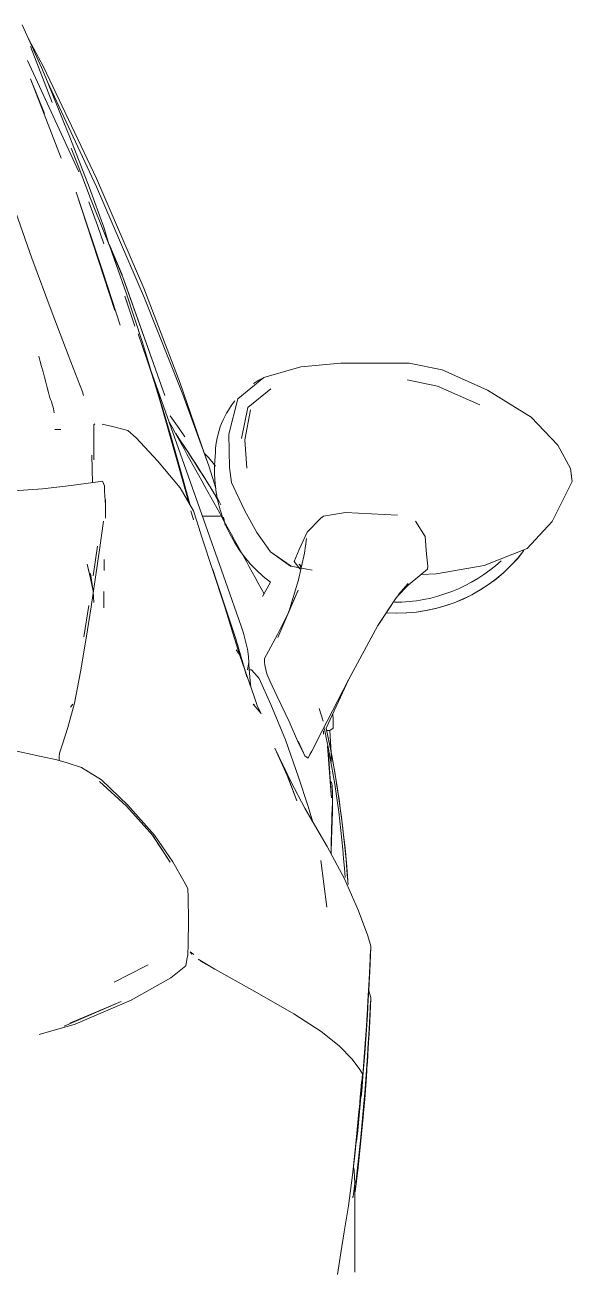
# Model space of a CAD drawing. Header units: millimetres. Extents: x -50912 to 58751, y -45352 to 5553.
# Drawn here: x 51141 to 51471, y 716 to 1465 of the extents above; entities that cross this region are included whole.
import ezdxf

# ---------------------------------------------------------------- set-up
doc = ezdxf.new("R2010")
doc.units = ezdxf.units.MM
doc.layers.add('A-GENM', color=13, linetype='Continuous', lineweight=9)
doc.layers.add('G-IMPT', color=8, linetype='Continuous', lineweight=9)

# ---------------------------------------------------------------- blocks, each defined once
blk = doc.blocks.new('CRT_Fiat Punto - Punto_dwg-985961-E')
at = {"layer": 'G-IMPT'}
for p, q in [((-43153.42, 1439.78), (-43165.13, 1465.35)), ((-43152.31, 1440.18), (-43161.31, 1457.01)), ((-43160.17, 1452.4), (-43146.95, 1418.57)), ((-43161.8, 1443.96), (-43131.04, 1376.9)), ((-43149.81, 1430.99), (-43153.42, 1439.78)), ((-43120.33, 1372.94), (-43152.31, 1440.18)), ((-43151.62, 1412), (-43160.11, 1432.9)), ((-43160.11, 1432.9), (-43141.63, 1385.18)), ((-43120.33, 1367.79), (-43149.84, 1430.99)), ((-43149.81, 1430.99), (-43139.91, 1406.59)), ((-43136.4, 1397.84), (-43139.91, 1406.59)), ((-43134.89, 1394.08), (-43136.4, 1397.84)), ((-43124.6, 1367.19), (-43134.89, 1394.08)), ((-43135.57, 1391.04), (-43131.46, 1380.49)), ((-43129.24, 1374.72), (-43131.46, 1380.49)), ((-43123.94, 1360.89), (-43129.24, 1374.72)), ((-43091.81, 1306.76), (-43120.33, 1372.94)), ((-43109.28, 1293.36), (-43132.48, 1364.68)), ((-43116.42, 1316.05), (-43132.48, 1364.68)), ((-43115.84, 1343.59), (-43124.6, 1367.19)), ((-43091.43, 1300.79), (-43120.33, 1367.79)), ((-43119.81, 1344.62), (-43124.89, 1358.82)), ((-43114.91, 1338.36), (-43123.94, 1360.89)), ((-43159.35, 1324.87), (-43168.97, 1352.43)), ((-43115.83, 1333.5), (-43119.81, 1344.62)), ((-43115.84, 1343.59), (-43112.82, 1333.42)), ((-43114.91, 1338.36), (-43112.32, 1331.92)), ((-43104.38, 1313.44), (-43112.87, 1333.42)), ((-43104.9, 1314.9), (-43112.79, 1333.42)), ((-43104.38, 1313.44), (-43112.77, 1333.42)), ((-43109.69, 1324.42), (-43112.32, 1331.92)), ((-43147.1, 1292.08), (-43159.35, 1324.87)), ((-43102.51, 1304.02), (-43109.69, 1324.42)), ((-43116.42, 1316.05), (-43106.08, 1284.5)), ((-43104.38, 1313.44), (-43102.99, 1309.58)), ((-43104.38, 1313.44), (-43079.09, 1242.27)), ((-43102.99, 1309.58), (-43079.09, 1242.27)), ((-43092.6, 1274.1), (-43102.51, 1304.02)), ((-43091.81, 1306.76), (-43069.94, 1249.69)), ((-43097.15, 1283.92), (-43103.31, 1302.05)), ((-43103.31, 1302.05), (-43101.92, 1298.07)), ((-43091.43, 1300.79), (-43068.43, 1242.87)), ((-43135.75, 1262.5), (-43147.1, 1292.08)), ((-43090.08, 1264.19), (-43095.17, 1279.3)), ((-43081.79, 1238.02), (-43092.6, 1274.1)), ((-43128.86, 1244.52), (-43135.75, 1262.5)), ((-43083.01, 1242.91), (-43090.08, 1264.19)), ((-42997.37, 1259.48), (-43019.48, 1253.07)), ((-42997.37, 1259.48), (-43019.48, 1253.07)), ((-42997.37, 1259.48), (-42973.24, 1261.62)), ((-42997.37, 1259.48), (-42973.24, 1261.62)), ((-42973.24, 1261.62), (-42950.37, 1261.62)), ((-42973.24, 1261.62), (-42950.37, 1261.62)), ((-42950.37, 1261.62), (-42932.02, 1261.62)), ((-42950.37, 1261.62), (-42932.02, 1261.62)), ((-42912.17, 1257.6), (-42932.02, 1261.62)), ((-42912.17, 1257.6), (-42932.02, 1261.62)), ((-43087.76, 1257.95), (-43067.54, 1200.63)), ((-43035.32, 1240.26), (-43019.48, 1253.07)), ((-43035.32, 1240.26), (-43019.48, 1253.07)), ((-42914.88, 1247.84), (-42933.26, 1251.57)), ((-42884.77, 1245.53), (-42912.17, 1257.6)), ((-42884.77, 1245.53), (-42912.17, 1257.6)), ((-43128.25, 1242.27), (-43128.86, 1244.52)), ((-43069.94, 1249.69), (-43055.22, 1207.15)), ((-43029.1, 1235.01), (-43015.27, 1246.19)), ((-42889.49, 1236.65), (-42914.88, 1247.84)), ((-42858.64, 1229.2), (-42884.77, 1245.53)), ((-42858.64, 1229.2), (-42884.77, 1245.53)), ((-43075.23, 1216.56), (-43083.01, 1242.91)), ((-43072.36, 1205.01), (-43081.79, 1238.02)), ((-43068.43, 1242.87), (-43052.7, 1199.83)), ((-43035.32, 1240.26), (-43040.59, 1218.89)), ((-43035.32, 1240.26), (-43040.59, 1218.89)), ((-43075.95, 1230), (-43070.64, 1222.4)), ((-43029.1, 1235.01), (-43033, 1216.26)), ((-43031.1, 1215.6), (-43027.55, 1233.7)), ((-42858.64, 1229.2), (-42842.55, 1212.36)), ((-42858.64, 1229.2), (-42842.55, 1212.36)), ((-43121.87, 1224.52), (-43121.42, 1225.23)), ((-43121.87, 1221.25), (-43121.87, 1224.52)), ((-43121.87, 1221.25), (-43121.87, 1213.46)), ((-43116.99, 1224.98), (-43110.73, 1223.48)), ((-43104.53, 1221.98), (-43110.73, 1223.48)), ((-43101.55, 1221.26), (-43104.53, 1221.98)), ((-43096.51, 1216.65), (-43101.55, 1221.26)), ((-43070.64, 1222.4), (-43067.18, 1217.44)), ((-43121.87, 1203.41), (-43121.87, 1213.46)), ((-43083.58, 1202.93), (-43096.51, 1216.65)), ((-43068.41, 1192.36), (-43075.23, 1216.56)), ((-43040.59, 1218.89), (-43040.19, 1198.81)), ((-43040.59, 1218.89), (-43040.19, 1198.81)), ((-43031.1, 1215.6), (-43029.74, 1198.54)), ((-43122.84, 1189.74), (-43123.16, 1206.4)), ((-43052.91, 1204.87), (-43055.3, 1207.38)), ((-43055.22, 1207.15), (-43054.25, 1204.06)), ((-42834.86, 1198.33), (-42842.55, 1212.36)), ((-42834.86, 1198.33), (-42842.55, 1212.36)), ((-43069.87, 1186.58), (-43083.58, 1202.93)), ((-43072.36, 1205.01), (-43066.57, 1184.33)), ((-43067.54, 1200.63), (-43042.68, 1130.18)), ((-43050.15, 1201.57), (-43052.91, 1204.87)), ((-43052.7, 1199.83), (-43048.5, 1186.53)), ((-43048.71, 1199.66), (-43050.15, 1201.57)), ((-43040.19, 1198.81), (-43038.99, 1189.84)), ((-43040.19, 1198.81), (-43038.99, 1189.84)), ((-43064.23, 1177.53), (-43068.41, 1192.36)), ((-42834.86, 1198.33), (-42833.91, 1190.44)), ((-42834.86, 1198.33), (-42833.91, 1190.44)), ((-43152.87, 1186.04), (-43170.08, 1184.83)), ((-43135.66, 1188), (-43152.87, 1186.04)), ((-43122.31, 1189.81), (-43135.66, 1188)), ((-43116.65, 1190.58), (-43122.31, 1189.81)), ((-43115.54, 1187.94), (-43116.65, 1190.58)), ((-43115.54, 1184.71), (-43115.54, 1187.94)), ((-43114.83, 1176.26), (-43115.54, 1184.71)), ((-43061.95, 1172.75), (-43069.87, 1186.58)), ((-43064.73, 1177.6), (-43066.57, 1184.33)), ((-43036.17, 1183.86), (-43038.99, 1189.84)), ((-43036.17, 1183.86), (-43038.99, 1189.84)), ((-43030.94, 1172.75), (-43036.17, 1183.86)), ((-43030.94, 1172.75), (-43036.17, 1183.86)), ((-42838.13, 1182), (-42833.91, 1190.44)), ((-42838.13, 1182), (-42833.91, 1190.44)), ((-43114.83, 1176.26), (-43114.83, 1179.53)), ((-43114.83, 1176.26), (-43114.83, 1168.47)), ((-43114.83, 1176.26), (-43114.83, 1168.47)), ((-43063.85, 1176.27), (-43064.23, 1177.53)), ((-42845.97, 1166.31), (-42838.13, 1182)), ((-42845.97, 1166.31), (-42838.13, 1182)), ((-43063.44, 1172.85), (-43061.94, 1167.45)), ((-43061.95, 1172.75), (-43059.92, 1166.52)), ((-43049.87, 1169.53), (-43056.57, 1169.53)), ((-43045.68, 1169.53), (-43049.87, 1169.53)), ((-43042.93, 1164.18), (-43043.8, 1169.06)), ((-43043.8, 1169.06), (-43043.41, 1167.16)), ((-43023.86, 1159.73), (-43030.94, 1172.75)), ((-43023.86, 1159.73), (-43030.94, 1172.75)), ((-42985.32, 1168.29), (-42983.65, 1169.63)), ((-42983.65, 1169.63), (-42970.41, 1171.89)), ((-42954.76, 1170.97), (-42970.41, 1171.89)), ((-42954.76, 1170.97), (-42939.14, 1170.2)), ((-43116.21, 1166.65), (-43118.34, 1150.63)), ((-43059.92, 1166.52), (-43056.63, 1156.38)), ((-42985.32, 1168.29), (-42993.51, 1159.94)), ((-42928.3, 1166.64), (-42922.45, 1157.33)), ((-42861, 1150.08), (-42845.97, 1166.31)), ((-42861, 1150.08), (-42845.97, 1166.31)), ((-43056.63, 1156.38), (-43050.38, 1137.55)), ((-43023.86, 1159.73), (-43015.46, 1148.02)), ((-43023.86, 1159.73), (-43015.46, 1148.02)), ((-42998.2, 1149.51), (-42993.51, 1159.94)), ((-42995.01, 1147.41), (-42993.88, 1156.21)), ((-42994.42, 1151.56), (-42993.88, 1156.21)), ((-42922.45, 1157.33), (-42921.52, 1146.81)), ((-43122.32, 1133.75), (-43119.77, 1151.44)), ((-43118.34, 1150.63), (-43120.91, 1132.92)), ((-43003.43, 1139.58), (-43015.46, 1148.02)), ((-43015.46, 1148.02), (-43003.15, 1139.47)), ((-43015.46, 1148.02), (-43003.15, 1139.47)), ((-42998.2, 1149.51), (-43001.36, 1142.38)), ((-42995.01, 1147.41), (-42998.78, 1131.28)), ((-42921.52, 1146.81), (-42920.88, 1139.55)), ((-42886.78, 1139.97), (-42861, 1150.08)), ((-42886.78, 1139.97), (-42861, 1150.08)), ((-43123.86, 1131.99), (-43125.87, 1140.66)), ((-43125.87, 1140.66), (-43123.86, 1132.62)), ((-43115.75, 1136.86), (-43115.66, 1143.53)), ((-43115.75, 1136.86), (-43115.68, 1141.92)), ((-43115.66, 1143.53), (-43115.68, 1141.92)), ((-43003.43, 1139.58), (-43003.15, 1139.47)), ((-43003.15, 1139.47), (-42990.47, 1137.11)), ((-43003.15, 1139.47), (-42997.13, 1138.35)), ((-42997.91, 1137.94), (-43001.36, 1142.38)), ((-42997.14, 1138.32), (-42998.24, 1140.64)), ((-42996.91, 1139.29), (-42998.24, 1140.64)), ((-42921.01, 1137.76), (-42920.88, 1139.55)), ((-42915.69, 1134.95), (-42886.78, 1139.97)), ((-42915.69, 1134.95), (-42886.78, 1139.97)), ((-43122.35, 1124.36), (-43123.86, 1135.13)), ((-43122.35, 1124.2), (-43123.86, 1135.13)), ((-43122.35, 1124.36), (-43123.86, 1131.99)), ((-43120.91, 1132.92), (-43123.61, 1114.97)), ((-43043.23, 1115.57), (-43050.38, 1137.55)), ((-43048.41, 1131.86), (-43050.36, 1137.55)), ((-43040.58, 1108.39), (-43048.41, 1131.86)), ((-43004.59, 1112.03), (-42998.78, 1131.28)), ((-42997.91, 1137.94), (-42997.28, 1137.71)), ((-42932.67, 1128.06), (-42925.65, 1133.88)), ((-42925.65, 1133.88), (-42921.01, 1137.76)), ((-42915.69, 1134.95), (-42924.82, 1134.57)), ((-42915.69, 1134.95), (-42924.82, 1134.57)), ((-43121.85, 1117.54), (-43122.35, 1124.2)), ((-43115.94, 1114.44), (-43115.89, 1124.18)), ((-43042.68, 1130.18), (-43033.25, 1103.45)), ((-43004.73, 1111.72), (-42998.8, 1125.09)), ((-43004.59, 1112.03), (-42998.8, 1125.09)), ((-42939.92, 1120.38), (-42932.74, 1129)), ((-42939.28, 1121.18), (-42932.67, 1128.06)), ((-42932.74, 1129), (-42938.37, 1122.35)), ((-43121.85, 1118.79), (-43121.85, 1117.54)), ((-42950.83, 1103.75), (-42939.97, 1120.38)), ((-42939.97, 1120.38), (-42950.76, 1103.94)), ((-42950.76, 1103.94), (-42939.92, 1120.38)), ((-43127.98, 1097.03), (-43125.01, 1115.81)), ((-43123.61, 1114.97), (-43126.59, 1096.19)), ((-43038.17, 1099.15), (-43043.23, 1115.57)), ((-43004.59, 1112.03), (-43011.41, 1098.44)), ((-43004.38, 1112.68), (-43011.05, 1096.48)), ((-43011.05, 1096.48), (-43004.59, 1112.03)), ((-43004.59, 1112.03), (-43004.73, 1111.72)), ((-43004.38, 1112.68), (-43004.59, 1112.03)), ((-43036.49, 1095.75), (-43040.58, 1108.39)), ((-43031.96, 1099.76), (-43033.25, 1103.45)), ((-42950.83, 1103.75), (-42968.53, 1071.03)), ((-43126.59, 1096.19), (-43129.96, 1075.95)), ((-43033.96, 1085.65), (-43038.17, 1099.15)), ((-43034.6, 1089.45), (-43036.49, 1095.75)), ((-43031.52, 1098.39), (-43031.96, 1099.76)), ((-43029.31, 1089.56), (-43031.52, 1098.39)), ((-43016.79, 1088.36), (-43011.41, 1098.44)), ((-43033.38, 1085.02), (-43036.24, 1089.09)), ((-43035.8, 1088.82), (-43036.24, 1089.09)), ((-43034.6, 1089.45), (-43031.22, 1077.91)), ((-43029.18, 1088.27), (-43029.31, 1089.56)), ((-43028.86, 1084.88), (-43029.18, 1088.27)), ((-43019.2, 1083.91), (-43016.79, 1088.36)), ((-43033.96, 1085.65), (-43029.38, 1072.46)), ((-43033.38, 1085.02), (-43029.81, 1072.8)), ((-43029.5, 1077.13), (-43028.56, 1081.54)), ((-43029.23, 1078.28), (-43028.56, 1081.54)), ((-43028.56, 1081.54), (-43028.86, 1084.88)), ((-43028.55, 1080.43), (-43028.56, 1081.54)), ((-43028.37, 1077.38), (-43028.55, 1080.43)), ((-43019.1, 1081.94), (-43019.2, 1083.91)), ((-43019, 1079.96), (-43019.1, 1081.94)), ((-43017.67, 1074.62), (-43019, 1079.96)), ((-43133.65, 1057.09), (-43129.96, 1075.95)), ((-43031.03, 1077.22), (-43031.22, 1077.91)), ((-43029.5, 1077.13), (-43029.23, 1078.28)), ((-43025.51, 1061.57), (-43029.38, 1072.46)), ((-43027.57, 1068.22), (-43028.37, 1077.38)), ((-43027.92, 1077.13), (-43026.98, 1077.13)), ((-43022.38, 1071.91), (-43026.98, 1077.13)), ((-43015.36, 1056.25), (-43022.38, 1071.91)), ((-43015.95, 1070.49), (-43017.67, 1074.62)), ((-43027.49, 1067.15), (-43027.57, 1068.22)), ((-43011.51, 1061.01), (-43015.95, 1070.49)), ((-42984.64, 1039.93), (-42968.53, 1071.03)), ((-43137.56, 1042.43), (-43133.65, 1057.09)), ((-43135.99, 1054.67), (-43134.54, 1056.34)), ((-43021.23, 1050.89), (-43025.89, 1056.51)), ((-43025.89, 1056.51), (-43025.27, 1056.12)), ((-43025.51, 1061.57), (-43023.46, 1055.01)), ((-43006.5, 1034.86), (-43015.36, 1056.25)), ((-43004.22, 1045.99), (-43011.51, 1061.01)), ((-43021.23, 1050.89), (-43023.46, 1055.01)), ((-42986.28, 1053.87), (-42983.88, 1046.09)), ((-42977.9, 1047.46), (-42978.07, 1050.44)), ((-43140.83, 1032.25), (-43137.56, 1042.43)), ((-42998.59, 1032.99), (-43004.22, 1045.99)), ((-42983.29, 1042.54), (-42983.19, 1041.93)), ((-42977.91, 1041.93), (-42979.84, 1040.54)), ((-42977.91, 1041.93), (-42977.85, 1046.09)), ((-42977.85, 1046.09), (-42977.9, 1047.46)), ((-42998.64, 1012.47), (-43006.5, 1034.86)), ((-42995.7, 1027.08), (-42998.84, 1034.14)), ((-42994.97, 1025.34), (-42998.84, 1034.14)), ((-42984.64, 1039.93), (-42990.73, 1028.17)), ((-42983.66, 1040.44), (-42983.56, 1038.35)), ((-42981.79, 1040.54), (-42979.84, 1040.54)), ((-42978.99, 1027.2), (-42979.87, 1040.54)), ((-43153.63, 1024.88), (-43171.85, 1028.89)), ((-43142.59, 1026.85), (-43142.86, 1024.43)), ((-43142.59, 1026.85), (-43140.83, 1032.25)), ((-43003.01, 1009.46), (-43013.02, 1030.01)), ((-43013.02, 1030.01), (-43005.58, 1013.48)), ((-42995.7, 1027.08), (-42998.59, 1032.99)), ((-42991.81, 1026.05), (-42990.73, 1028.17)), ((-42978.96, 1002.13), (-42981.18, 1031.08)), ((-42978.99, 1002.81), (-42981.18, 1031.08)), ((-42978.96, 1002.13), (-42980.68, 1026.58)), ((-42978.86, 1000.1), (-42980.68, 1026.58)), ((-42978.99, 1021.68), (-42978.99, 1027.2)), ((-43153.63, 1024.88), (-43144.25, 1022.84)), ((-43138.07, 1021.15), (-43144.25, 1022.84)), ((-43142.89, 1022.47), (-43142.86, 1024.43)), ((-43138.07, 1021.15), (-43129.43, 1018.19)), ((-42994.97, 1025.34), (-42992.93, 1023.88)), ((-42991.81, 1026.05), (-42992.93, 1023.88)), ((-43117.4, 1010.78), (-43129.43, 1018.19)), ((-43007.18, 1018.02), (-42999.73, 998.25)), ((-43005.58, 1013.48), (-42999.73, 998.25)), ((-42992.94, 994.76), (-42998.64, 1012.47)), ((-43102.18, 995.06), (-43118.57, 1009.83)), ((-43101.42, 995.51), (-43117.4, 1010.78)), ((-43003.01, 1009.46), (-42994.84, 993.87)), ((-42978.33, 1007.02), (-42978.77, 1009.65)), ((-42978.22, 1002.88), (-42978.33, 1007.02)), ((-42978.99, 1003.39), (-42978.99, 1003.52)), ((-42978.96, 1002.13), (-42978.99, 1002.81)), ((-42978.96, 1002.13), (-42978.86, 1000.1)), ((-42978.25, 991.54), (-42978.22, 1002.88)), ((-43086.45, 977.26), (-43102.18, 995.06)), ((-43101.42, 995.51), (-43085.37, 977.58)), ((-42994.84, 993.87), (-42990.45, 986.16)), ((-42990.56, 987.44), (-42992.94, 994.76)), ((-42978.4, 995.06), (-42978.95, 972.85)), ((-42978.95, 969.64), (-42978.25, 991.54)), ((-42978.4, 995.06), (-42978.92, 966.13)), ((-42990.14, 985.64), (-42990.56, 987.44)), ((-42990.45, 986.16), (-42981.36, 970.67)), ((-42978.8, 981.52), (-42979.01, 966.3)), ((-42978.94, 969.64), (-42978.8, 981.52)), ((-43086.45, 977.26), (-43086.38, 977.18)), ((-43086.45, 977.26), (-43076.05, 961.23)), ((-43086.38, 977.18), (-43076.05, 961.23)), ((-43085.37, 977.58), (-43074.31, 961.46)), ((-42970.93, 951.29), (-42981.36, 970.67)), ((-42978.94, 969.64), (-42978.95, 966.2)), ((-43067.79, 949.84), (-43074.31, 961.46)), ((-42981.62, 934.16), (-42985.16, 962.35)), ((-43067.79, 949.84), (-43065.36, 945.37)), ((-43065.07, 940.14), (-43065.36, 945.37)), ((-42970.93, 951.29), (-42962.51, 931.91)), ((-43065.07, 940.14), (-43064.98, 926.21)), ((-42956.97, 916.93), (-42962.51, 931.91)), ((-43065.08, 911.9), (-43064.98, 926.21)), ((-42956.97, 916.93), (-42955.18, 910.73)), ((-43065.08, 911.9), (-43065.37, 905.5)), ((-43061.72, 905.75), (-43063.94, 907.22)), ((-43062.93, 905.96), (-43063.94, 907.22)), ((-42955.59, 903.03), (-42955.32, 908.41)), ((-42955.32, 908.41), (-42955.45, 904.08)), ((-42955.32, 905.39), (-42955.15, 910.05)), ((-42955.15, 910.05), (-42955.18, 910.73)), ((-43089.24, 899.58), (-43090.83, 898.69)), ((-43075.47, 891.58), (-43066.47, 898.9)), ((-43065.85, 902.62), (-43066.47, 898.9)), ((-43065.85, 902.62), (-43065.37, 905.5)), ((-43059.15, 902.94), (-43049.16, 896.8)), ((-43057.64, 901.62), (-43049.16, 896.8)), ((-43057.64, 901.62), (-43026.37, 884.32)), ((-42955.59, 903.03), (-42956.22, 890.48)), ((-42955.82, 895.21), (-42955.45, 904.08)), ((-42955.78, 895.54), (-42955.32, 905.39)), ((-43109.77, 889.01), (-43090.83, 898.69)), ((-43075.47, 891.58), (-43099.36, 878.2)), ((-42955.78, 895.54), (-42956.66, 879.28)), ((-42955.82, 895.21), (-42956.66, 879.28)), ((-43001.53, 870.07), (-43026.37, 884.32)), ((-42956.08, 890.31), (-42957.74, 862.78)), ((-42956.11, 889.98), (-42957.74, 862.53)), ((-42957.49, 865.51), (-42956.38, 886.3)), ((-42957.04, 873.81), (-42956.38, 886.3)), ((-42956.86, 877.88), (-42956.22, 890.48)), ((-42956.11, 889.98), (-42956.8, 877.77)), ((-42956.64, 879.2), (-42956.22, 887.47)), ((-42956.08, 890.31), (-42956.22, 887.47)), ((-43105.53, 877.43), (-43139.78, 862.66)), ((-43105.53, 877.43), (-43136.41, 864.35)), ((-43133.19, 863.82), (-43099.36, 878.2)), ((-42957.6, 863.13), (-42956.66, 879.28)), ((-42957.49, 865.51), (-42956.8, 877.77)), ((-42956.86, 877.88), (-42957.14, 872.35)), ((-42956.66, 879.28), (-42956.98, 874.25)), ((-42956.91, 873.62), (-42956.64, 879.2)), ((-42956.41, 883.85), (-42955.18, 879.84)), ((-42955.32, 877.67), (-42955.59, 872.61)), ((-42955.32, 877.67), (-42955.45, 873.6)), ((-42955.32, 874.83), (-42955.15, 879.21)), ((-42955.15, 879.21), (-42955.18, 879.84)), ((-43001.53, 870.07), (-42985.03, 859.36)), ((-42957.14, 869.34), (-42957.75, 860.51)), ((-42956.98, 874.25), (-42957.74, 862.53)), ((-42957.04, 873.81), (-42957.32, 868.33)), ((-42956.91, 873.62), (-42957.14, 869.34)), ((-42955.59, 872.61), (-42956.22, 860.81)), ((-42955.59, 869.78), (-42956.22, 857.98)), ((-42955.82, 865.26), (-42955.45, 873.6)), ((-42955.59, 869.78), (-42955.32, 874.83)), ((-43133.19, 863.82), (-43154.79, 857.47)), ((-42960.18, 830.15), (-42957.74, 862.53)), ((-42959.54, 837.23), (-42957.74, 862.78)), ((-42958.48, 852.22), (-42957.74, 862.53)), ((-42957.6, 863.13), (-42958.3, 853.64)), ((-42956.66, 850.28), (-42955.82, 865.26)), ((-42974.23, 850.7), (-42985.03, 859.36)), ((-42957.95, 858.55), (-42959.34, 839.98)), ((-42957.75, 860.51), (-42958.84, 846.1)), ((-42957.95, 858.55), (-42958.74, 847.91)), ((-42956.11, 860.34), (-42957.74, 834.54)), ((-42957.49, 837.34), (-42956.38, 856.89)), ((-42956.38, 856.89), (-42957.04, 845.14)), ((-42956.22, 860.81), (-42956.86, 848.97)), ((-42956.11, 860.34), (-42956.8, 848.86)), ((-42956.64, 850.21), (-42956.22, 857.98)), ((-42974.23, 850.7), (-42966.44, 842.6)), ((-42959.54, 837.23), (-42958.74, 847.91)), ((-42958.61, 849.55), (-42959.34, 839.98)), ((-42958.48, 852.22), (-42959.33, 841.21)), ((-42958.3, 853.64), (-42958.61, 849.55)), ((-42958.48, 824.85), (-42956.66, 850.28)), ((-42958.12, 829.28), (-42956.66, 850.28)), ((-42957.49, 837.34), (-42956.8, 848.86)), ((-42956.86, 848.97), (-42957.14, 843.78)), ((-42956.98, 845.56), (-42956.66, 850.28)), ((-42956.64, 850.21), (-42956.91, 844.96)), ((-42961.74, 836.5), (-42966.44, 842.6)), ((-42960.18, 830.15), (-42959.33, 841.21)), ((-42958.84, 846.1), (-42959.89, 832.52)), ((-42957.79, 832.28), (-42957.32, 839.99)), ((-42956.98, 845.56), (-42957.74, 834.54)), ((-42957.14, 840.94), (-42957.45, 837.88)), ((-42957.04, 845.14), (-42957.32, 839.99)), ((-42957.14, 843.78), (-42956.95, 845.67)), ((-42957.14, 840.94), (-42956.91, 844.96)), ((-42960.23, 833.86), (-42961.74, 836.5)), ((-42960.23, 833.86), (-42960.44, 831.27)), ((-42959.89, 832.52), (-42960.39, 826.17)), ((-42960.18, 804.11), (-42957.74, 834.54)), ((-42958.84, 818.62), (-42957.79, 832.28)), ((-42958.48, 824.85), (-42957.74, 834.54)), ((-42962.13, 811.96), (-42960.37, 828.87)), ((-42961.95, 813.55), (-42960.37, 828.87)), ((-42958.48, 824.85), (-42961.7, 789.32)), ((-42960.66, 828.98), (-42961.69, 815.52)), ((-42960.91, 826.21), (-42961.47, 819.89)), ((-42961.38, 819.43), (-42960.91, 825.34)), ((-42960.44, 831.27), (-42960.91, 825.34)), ((-42960.91, 826.21), (-42960.66, 828.98)), ((-42960.39, 826.17), (-42960.6, 823.69)), ((-42960.37, 802.9), (-42958.48, 824.85)), ((-42958.48, 824.85), (-42959.33, 814.5)), ((-42958.48, 824.85), (-42958.12, 829.28)), ((-42963.04, 799.82), (-42961.06, 820.1)), ((-42961.58, 816.91), (-42962.26, 810.9)), ((-42962.02, 813.59), (-42961.47, 819.89)), ((-42961.19, 819.95), (-42961.7, 814.42)), ((-42961.23, 819.89), (-42961.7, 814.42)), ((-42961.58, 816.91), (-42961.38, 819.43)), ((-42960.79, 821.71), (-42960.94, 820.24)), ((-42960.6, 823.69), (-42960.79, 821.71)), ((-42960.55, 799.55), (-42958.84, 818.62)), ((-42962.02, 813.59), (-42963.86, 793.97)), ((-42962.26, 810.9), (-42963.86, 793.97)), ((-42963.48, 796.81), (-42961.69, 815.52)), ((-42960.18, 804.11), (-42959.33, 814.5)), ((-42965.7, 776.45), (-42962.78, 804.69)), ((-42964.24, 767.95), (-42960.37, 802.9)), ((-42963.82, 771.59), (-42960.37, 802.9)), ((-42963.54, 797.19), (-42962.78, 804.69)), ((-42960.76, 798.82), (-42960.37, 802.9)), ((-42963.88, 793.14), (-42963.48, 796.81)), ((-42963.86, 793.97), (-42963.54, 797.19)), ((-42963.84, 793.14), (-42963.04, 799.82)), ((-42963.04, 775.59), (-42960.55, 799.55)), ((-42960.76, 798.82), (-42961.7, 789.32)), ((-42965.7, 776.45), (-42963.86, 793.97)), ((-42963.88, 793.14), (-42964.79, 784.78)), ((-42965.7, 776.45), (-42964.79, 784.78)), ((-42968.65, 754.34), (-42966.09, 772.88)), ((-42966.09, 772.88), (-42965.7, 776.45)), ((-42965.13, 775.6), (-42965.56, 777.77)), ((-42965.13, 775.6), (-42964.68, 768.03)), ((-42964.65, 762.89), (-42963.04, 775.59)), ((-42964.24, 767.95), (-42963.82, 771.59)), ((-42965.83, 760.1), (-42964.68, 768.03)), ((-42964.68, 768.03), (-42964.68, 759.71)), ((-42964.68, 768.03), (-42964.68, 766.39)), ((-42965.83, 760.1), (-42966.13, 759.44)), ((-42964.68, 759.71), (-42964.68, 741.57)), ((-42968.65, 754.34), (-42971.12, 738.68)), ((-42964.68, 714.49), (-42964.68, 741.57)), ((-42971.12, 738.68), (-42973.1, 726.2)), ((-42973.1, 726.2), (-42975.11, 713.03))]:
    blk.add_line(p, q, dxfattribs=at)
blk = doc.blocks.new('CRT_Fiat Punto - Fiat punto 2-985965-E')
at = {"layer": 'A-GENM', "color": 55}
for p, q in [((-43141.88, 1221.8), (-43145.38, 1221.78)), ((-43015.64, 1129.92), (-43020.28, 1121.18)), ((-42968.49, 1071.03), (-42982, 1042)), ((-42968.49, 1071.03), (-42982, 1042))]:
    blk.add_line(p, q, dxfattribs=at)
for centre, radius, start, end in [((-44489.22, 895.13), 1384.68, 14.45773, 15.52921), ((-42995.65, 1205.6), 53.16, 119.03401, 124.52826), ((-42968.55, 1093.06), 167.59, 108.04727, 108.40144), ((-43184.81, 1225.31), 39.59, 9.43052, 23.09016), ((-42995.65, 1205.6), 53.16, 141.0014, 180), ((-76387.29, -17265.77), 38099.34, 28.858631, 29.036392), ((-44051.56, 567.39), 1176.19, 31.30375, 33.66294), ((-44051.56, 567.39), 1176.19, 31.18831, 33.26921), ((-42965.35, 1197.06), 83.89, 174.15704, 233.16958), ((-42939.23, 1207.23), 96.09, 266.17378, 322.59524), ((-42939.23, 1207.23), 96.09, 266.2713, 322.6072), ((-42941.21, 1213.81), 96.09, 270.18078, 312.25345), ((-43584.74, 912.5), 615.35, 3.69184, 12.1134), ((-43617.12, 905.42), 649.64, 3.74831, 12.13659), ((-43617.12, 905.42), 649.64, 3.94879, 11.69317)]:
    blk.add_arc(centre, radius, start, end, dxfattribs=at)
blk.add_blockref('CRT_Fiat Punto - Punto_dwg-985961-E', (0, 0))

msp = doc.modelspace()

# ---------------------------------------------------------------- block references
at = {"layer": 'A-GENM', "color": 7}
msp.add_blockref('CRT_Fiat Punto - Fiat punto 2-985965-E', (94304.815, 0), dxfattribs=at)

doc.saveas('drawing.dxf')
